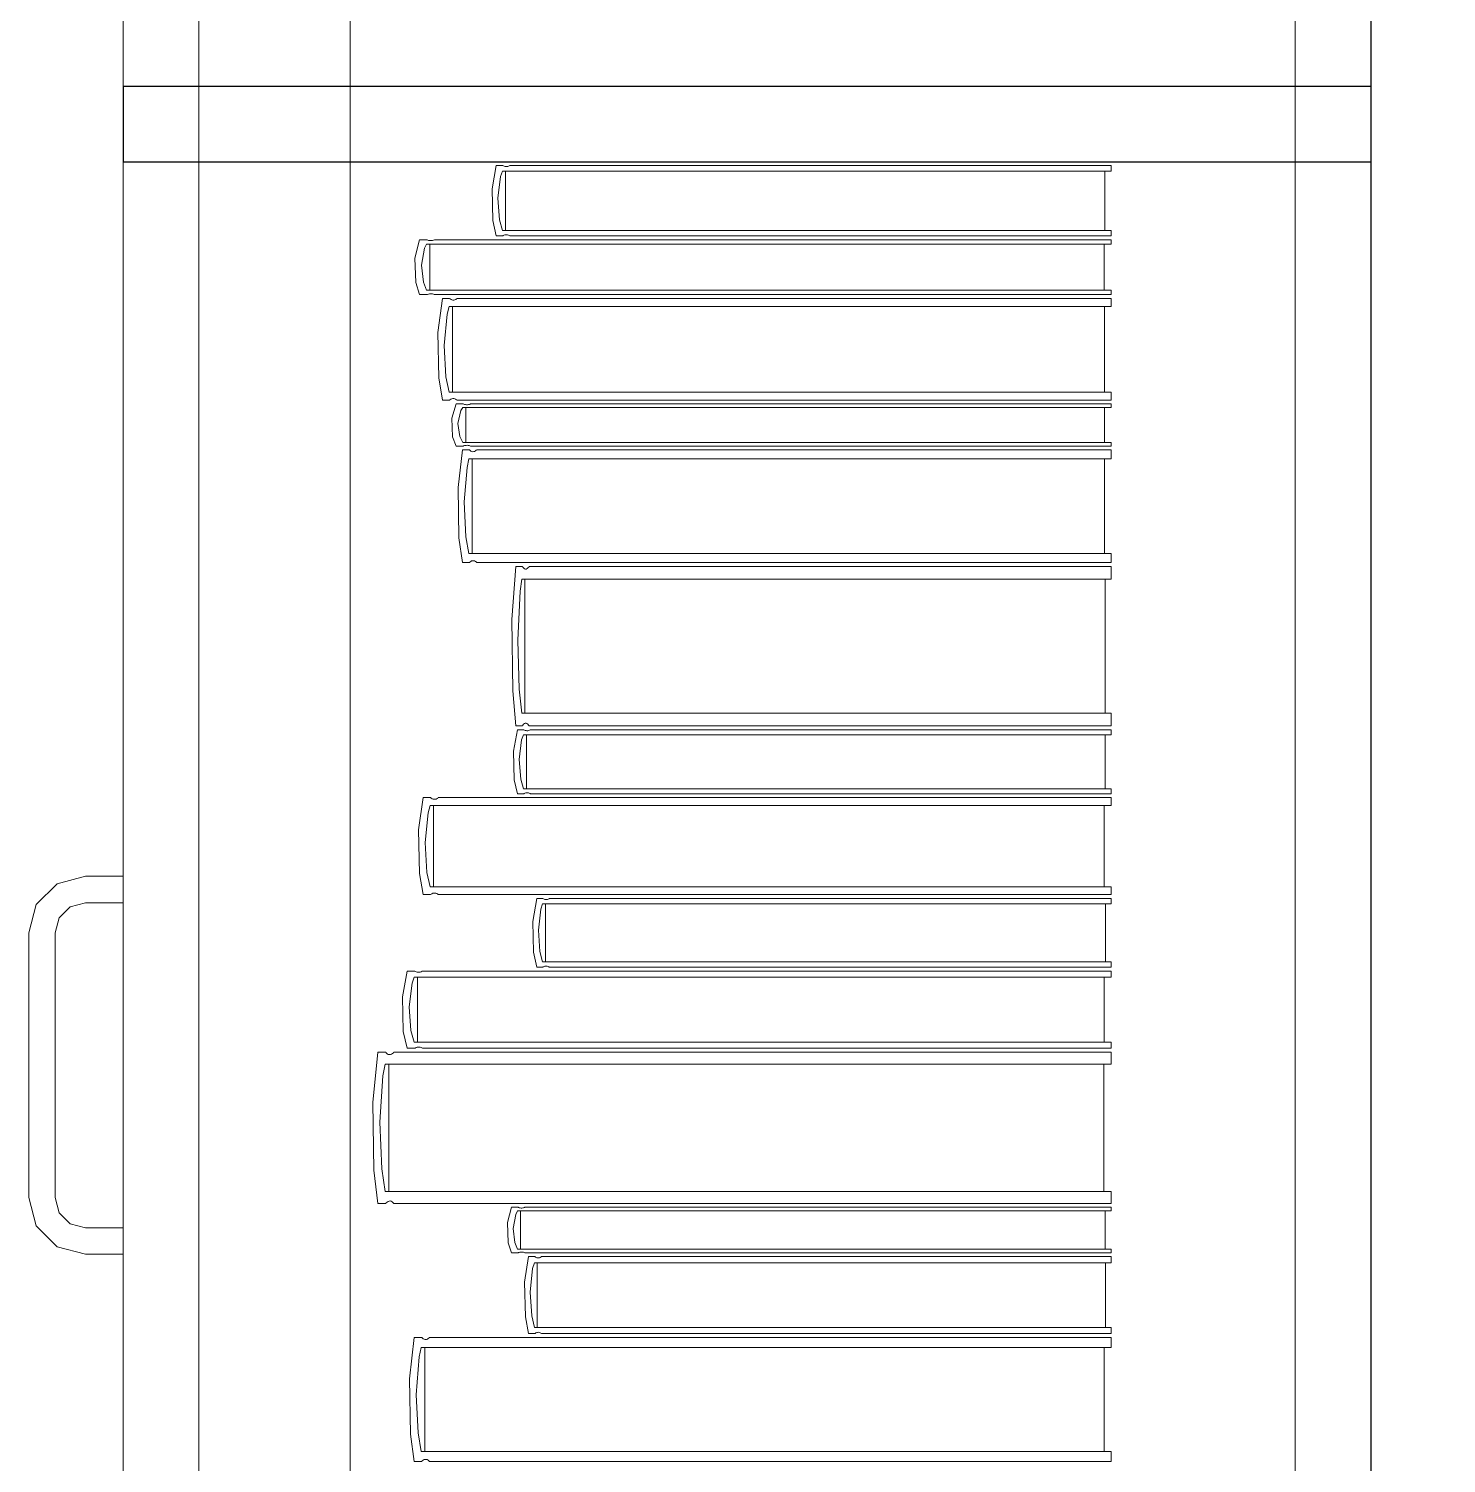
# Model space of a CAD drawing. Header units: inches. Extents: x -38 to 5698, y -33 to 92.
# Drawn here: x 110.856 to 111.231, y 33.8957 to 34.2752 of the extents above; entities that cross this region are included whole.
import ezdxf

# ---------------------------------------------------------------- set-up
doc = ezdxf.new("R2010")
doc.units = ezdxf.units.IN
doc.header["$MEASUREMENT"] = 0
doc.set_wipeout_variables(frame=1)
doc.linetypes.add('Wipeout_Contour', pattern=[1, 0, -1])
doc.layers.add('Interior - Mobiliario', color=7, linetype='Continuous')

msp = doc.modelspace()

# ---------------------------------------------------------------- linework, layer by layer
at = {"layer": 'Interior - Mobiliario', "color": 175, "linetype": 'Continuous', "lineweight": 13}
for p, q in [((110.90096, 33.52), (110.90096, 34.98)), ((111.21096, 34.98), (111.21096, 33.52)), ((110.98076, 34.23609), (110.98008, 34.23038)), ((110.98125, 34.23751), (110.98076, 34.23609)), ((111.1423, 34.23751), (110.98125, 34.23751)), ((110.98206, 34.22184), (110.98206, 34.23751)), ((111.14067, 34.23751), (111.14067, 34.22184)), ((110.97873, 34.22444), (110.97853, 34.23278)), ((110.98008, 34.23038), (110.9805, 34.22464)), ((110.97962, 34.22035), (110.97873, 34.22444)), ((110.9805, 34.22464), (110.98125, 34.22184)), ((110.98139, 34.22035), (110.97962, 34.22035)), ((110.98125, 34.22184), (111.1423, 34.22184)), ((110.98148, 34.22043), (110.98139, 34.22035)), ((110.98168, 34.22054), (110.98148, 34.22043)), ((110.98191, 34.22062), (110.98168, 34.22054)), ((110.98214, 34.22066), (110.98191, 34.22062)), ((110.98238, 34.22066), (110.98214, 34.22066)), ((110.98262, 34.22063), (110.98238, 34.22066)), ((110.98285, 34.22056), (110.98262, 34.22063)), ((110.98306, 34.22045), (110.98285, 34.22056)), ((110.98319, 34.22035), (110.98306, 34.22045)), ((111.1423, 34.22035), (110.98319, 34.22035)), ((111.1423, 34.22184), (111.1423, 34.22035)), ((110.95814, 34.21451), (110.95937, 34.21935)), ((110.95937, 34.21935), (110.96136, 34.21935)), ((110.96066, 34.21709), (110.95989, 34.21264)), ((110.9612, 34.21819), (110.96066, 34.21709)), ((111.1423, 34.21819), (110.9612, 34.21819)), ((110.96136, 34.21935), (110.96151, 34.21928)), ((110.96151, 34.21928), (110.96175, 34.21919)), ((110.96175, 34.21919), (110.962, 34.21914)), ((110.962, 34.21914), (110.96227, 34.21911)), ((110.96211, 34.206), (110.96211, 34.21819)), ((110.96227, 34.21911), (110.96254, 34.21911)), ((110.96254, 34.21911), (110.9628, 34.21915)), ((110.9628, 34.21915), (110.96305, 34.21921)), ((110.96305, 34.21921), (110.96328, 34.2193)), ((110.96328, 34.2193), (110.96338, 34.21935)), ((110.96338, 34.21935), (111.1423, 34.21935)), ((111.14047, 34.21819), (111.14047, 34.206)), ((111.1423, 34.21935), (111.1423, 34.21819)), ((110.95837, 34.20802), (110.95814, 34.21451)), ((110.95989, 34.21264), (110.96036, 34.20817)), ((110.95937, 34.20483), (110.95837, 34.20802)), ((110.96136, 34.20483), (110.95937, 34.20483)), ((110.96036, 34.20817), (110.9612, 34.206)), ((110.9612, 34.206), (111.1423, 34.206)), ((110.96146, 34.20489), (110.96136, 34.20483)), ((110.96169, 34.20498), (110.96146, 34.20489)), ((110.96194, 34.20504), (110.96169, 34.20498)), ((110.96221, 34.20507), (110.96194, 34.20504)), ((110.96248, 34.20508), (110.96221, 34.20507)), ((110.96274, 34.20505), (110.96248, 34.20508)), ((110.963, 34.20499), (110.96274, 34.20505)), ((110.96323, 34.20491), (110.963, 34.20499)), ((110.96338, 34.20483), (110.96323, 34.20491)), ((111.1423, 34.20483), (110.96338, 34.20483)), ((111.1423, 34.206), (111.1423, 34.20483)), ((110.96419, 34.19485), (110.96538, 34.20383)), ((110.96538, 34.20383), (110.9673, 34.20383)), ((110.96715, 34.20168), (110.96663, 34.19964)), ((111.1423, 34.20168), (110.96715, 34.20168)), ((110.9673, 34.20383), (110.96745, 34.20369)), ((110.96745, 34.20369), (110.96768, 34.20354)), ((110.96768, 34.20354), (110.96792, 34.20343)), ((110.96792, 34.20343), (110.96818, 34.20338)), ((110.96803, 34.17906), (110.96803, 34.20168)), ((110.96803, 34.20168), (111.14053, 34.20168)), ((110.96818, 34.20338), (110.96844, 34.20339)), ((110.96844, 34.20339), (110.9687, 34.20345)), ((110.9687, 34.20345), (110.96894, 34.20357)), ((110.96894, 34.20357), (110.96916, 34.20373)), ((110.96916, 34.20373), (110.96926, 34.20383)), ((110.96926, 34.20383), (111.1423, 34.20383)), ((111.14053, 34.20168), (111.14053, 34.17906)), ((111.1423, 34.20383), (111.1423, 34.20168)), ((110.96663, 34.19964), (110.96589, 34.19138)), ((110.96441, 34.18281), (110.96419, 34.19485)), ((110.96589, 34.19138), (110.96634, 34.18309)), ((110.96538, 34.17691), (110.96441, 34.18281)), ((110.96634, 34.18309), (110.96715, 34.17906)), ((110.96715, 34.17906), (111.1423, 34.17906)), ((111.14053, 34.17906), (110.96803, 34.17906)), ((111.1423, 34.17906), (111.1423, 34.17691)), ((110.9673, 34.17691), (110.96538, 34.17691)), ((110.9674, 34.17701), (110.9673, 34.17691)), ((110.96763, 34.17717), (110.9674, 34.17701)), ((110.96787, 34.17729), (110.96763, 34.17717)), ((110.96812, 34.17735), (110.96787, 34.17729)), ((110.96787, 34.1722), (110.96903, 34.17591)), ((110.96839, 34.17736), (110.96812, 34.17735)), ((110.96864, 34.17731), (110.96839, 34.17736)), ((110.96889, 34.1772), (110.96864, 34.17731)), ((110.96912, 34.17705), (110.96889, 34.1772)), ((110.96903, 34.17591), (110.97091, 34.17591)), ((110.96926, 34.17691), (110.96912, 34.17705)), ((111.1423, 34.17691), (110.96926, 34.17691)), ((110.97025, 34.17417), (110.96952, 34.17077)), ((110.97076, 34.17502), (110.97025, 34.17417)), ((111.1423, 34.17502), (110.97076, 34.17502)), ((110.97091, 34.17591), (110.97106, 34.17585)), ((110.97106, 34.17585), (110.97128, 34.17578)), ((110.97128, 34.17578), (110.97152, 34.17574)), ((110.97152, 34.17574), (110.97177, 34.17572)), ((110.97163, 34.16568), (110.97163, 34.17502)), ((110.97177, 34.17572), (110.97203, 34.17572)), ((110.97203, 34.17572), (110.97228, 34.17575)), ((110.97228, 34.17575), (110.97252, 34.1758)), ((110.97252, 34.1758), (110.97274, 34.17586)), ((110.97274, 34.17586), (110.97283, 34.17591)), ((110.97283, 34.17591), (111.1423, 34.17591)), ((111.14057, 34.17502), (111.14057, 34.16568)), ((111.1423, 34.17591), (111.1423, 34.17502)), ((110.96808, 34.16723), (110.96787, 34.1722)), ((110.96952, 34.17077), (110.96997, 34.16734)), ((110.96903, 34.16479), (110.96808, 34.16723)), ((110.96997, 34.16734), (110.97076, 34.16568)), ((110.97091, 34.16479), (110.96903, 34.16479)), ((110.96955, 34.15384), (110.9707, 34.16379)), ((110.9707, 34.16379), (110.97257, 34.16379)), ((110.97076, 34.16568), (111.1423, 34.16568)), ((110.97101, 34.16483), (110.97091, 34.16479)), ((110.97123, 34.1649), (110.97101, 34.16483)), ((110.97147, 34.16495), (110.97123, 34.1649)), ((110.97172, 34.16497), (110.97147, 34.16495)), ((110.97197, 34.16498), (110.97172, 34.16497)), ((110.97222, 34.16496), (110.97197, 34.16498)), ((110.97247, 34.16491), (110.97222, 34.16496)), ((110.97269, 34.16485), (110.97247, 34.16491)), ((110.97257, 34.16379), (110.97271, 34.16363)), ((110.97283, 34.16479), (110.97269, 34.16485)), ((110.97271, 34.16363), (110.97293, 34.16346)), ((111.1423, 34.16479), (110.97283, 34.16479)), ((110.97293, 34.16346), (110.97317, 34.16335)), ((110.97317, 34.16335), (110.97342, 34.16329)), ((110.97342, 34.16329), (110.97367, 34.1633)), ((110.97367, 34.1633), (110.97392, 34.16337)), ((110.97392, 34.16337), (110.97416, 34.16349)), ((110.97416, 34.16349), (110.97437, 34.16368)), ((110.97437, 34.16368), (110.97447, 34.16379)), ((110.97447, 34.16379), (111.1423, 34.16379)), ((111.1423, 34.16568), (111.1423, 34.16479)), ((111.1423, 34.16379), (111.1423, 34.1614)), ((110.97191, 34.15914), (110.97119, 34.14999)), ((110.97242, 34.1614), (110.97191, 34.15914)), ((111.1423, 34.1614), (110.97242, 34.1614)), ((110.97328, 34.13634), (110.97328, 34.1614)), ((111.14058, 34.1614), (111.14058, 34.13634)), ((110.96976, 34.1405), (110.96955, 34.15384)), ((110.97119, 34.14999), (110.97163, 34.14081)), ((110.9707, 34.13396), (110.96976, 34.1405)), ((110.97163, 34.14081), (110.97242, 34.13634)), ((110.97242, 34.13634), (111.1423, 34.13634)), ((111.1423, 34.13634), (111.1423, 34.13396)), ((110.97257, 34.13396), (110.9707, 34.13396)), ((110.97266, 34.13407), (110.97257, 34.13396)), ((110.97288, 34.13425), (110.97266, 34.13407)), ((110.97312, 34.13438), (110.97288, 34.13425)), ((110.97336, 34.13445), (110.97312, 34.13438)), ((110.97362, 34.13446), (110.97336, 34.13445)), ((110.97387, 34.1344), (110.97362, 34.13446)), ((110.97411, 34.13429), (110.97387, 34.1344)), ((110.97433, 34.13412), (110.97411, 34.13429)), ((110.97447, 34.13396), (110.97433, 34.13412)), ((111.1423, 34.13396), (110.97447, 34.13396)), ((110.9838, 34.11889), (110.98486, 34.13296)), ((110.98486, 34.13296), (110.98657, 34.13296)), ((110.98657, 34.13296), (110.9867, 34.13273)), ((110.9867, 34.13273), (110.98691, 34.13249)), ((110.98691, 34.13249), (110.98712, 34.13233)), ((110.98781, 34.13236), (110.98803, 34.13254)), ((110.98803, 34.13254), (110.98823, 34.13279)), ((110.98823, 34.13279), (110.98832, 34.13296)), ((110.98832, 34.13296), (111.1423, 34.13296)), ((111.1423, 34.13296), (111.1423, 34.12958)), ((110.98644, 34.12958), (110.98597, 34.12638)), ((111.1423, 34.12958), (110.98644, 34.12958)), ((110.98712, 34.13233), (110.98735, 34.13225)), ((110.98722, 34.09414), (110.98722, 34.12958)), ((110.98735, 34.13225), (110.98759, 34.13226)), ((110.98759, 34.13226), (110.98781, 34.13236)), ((111.14073, 34.12958), (111.14073, 34.09414)), ((110.98597, 34.12638), (110.98531, 34.11344)), ((110.984, 34.10002), (110.9838, 34.11889)), ((110.98531, 34.11344), (110.98571, 34.10046)), ((110.98486, 34.09076), (110.984, 34.10002)), ((110.98571, 34.10046), (110.98644, 34.09414)), ((110.98657, 34.09076), (110.98486, 34.09076)), ((110.98644, 34.09414), (111.1423, 34.09414)), ((110.98666, 34.09093), (110.98657, 34.09076)), ((110.98686, 34.09118), (110.98666, 34.09093)), ((110.98708, 34.09136), (110.98686, 34.09118)), ((110.9873, 34.09146), (110.98708, 34.09136)), ((110.98754, 34.09147), (110.9873, 34.09146)), ((110.98776, 34.09139), (110.98754, 34.09147)), ((110.98798, 34.09123), (110.98776, 34.09139)), ((110.98819, 34.09099), (110.98798, 34.09123)), ((110.98832, 34.09076), (110.98819, 34.09099)), ((111.1423, 34.09076), (110.98832, 34.09076)), ((111.1423, 34.09414), (111.1423, 34.09076)), ((110.98419, 34.0841), (110.98525, 34.08976)), ((110.98525, 34.08976), (110.98695, 34.08976)), ((110.98635, 34.08712), (110.9857, 34.08191)), ((110.98682, 34.0884), (110.98635, 34.08712)), ((111.1423, 34.0884), (110.98682, 34.0884)), ((110.98695, 34.08976), (110.98708, 34.08967)), ((110.98708, 34.08967), (110.98729, 34.08958)), ((110.98729, 34.08958), (110.98751, 34.08951)), ((110.98751, 34.08951), (110.98773, 34.08948)), ((110.9876, 34.07414), (110.9876, 34.0884)), ((110.98773, 34.08948), (110.98797, 34.08948)), ((110.98797, 34.08948), (110.98819, 34.08952)), ((110.98819, 34.08952), (110.98841, 34.08959)), ((110.98841, 34.08959), (110.98861, 34.0897)), ((110.98861, 34.0897), (110.98869, 34.08976)), ((110.98869, 34.08976), (111.1423, 34.08976)), ((111.14073, 34.0884), (111.14073, 34.07414)), ((111.1423, 34.08976), (111.1423, 34.0884)), ((110.98439, 34.07651), (110.98419, 34.0841)), ((110.9857, 34.08191), (110.9861, 34.07668)), ((110.98525, 34.07278), (110.98439, 34.07651)), ((110.9861, 34.07668), (110.98682, 34.07414)), ((110.95909, 34.06323), (110.96031, 34.07178)), ((110.96031, 34.07178), (110.96229, 34.07178)), ((110.96229, 34.07178), (110.96244, 34.07164)), ((110.96244, 34.07164), (110.96268, 34.0715)), ((110.96398, 34.07153), (110.96421, 34.07168)), ((110.96421, 34.07168), (110.96431, 34.07178)), ((110.96431, 34.07178), (111.1423, 34.07178)), ((110.98695, 34.07278), (110.98525, 34.07278)), ((110.98682, 34.07414), (111.1423, 34.07414)), ((110.98704, 34.07285), (110.98695, 34.07278)), ((110.98724, 34.07295), (110.98704, 34.07285)), ((110.98746, 34.07302), (110.98724, 34.07295)), ((110.98768, 34.07306), (110.98746, 34.07302)), ((110.98791, 34.07307), (110.98768, 34.07306)), ((110.98814, 34.07303), (110.98791, 34.07307)), ((110.98836, 34.07297), (110.98814, 34.07303)), ((110.98857, 34.07287), (110.98836, 34.07297)), ((110.98869, 34.07278), (110.98857, 34.07287)), ((111.1423, 34.07278), (110.98869, 34.07278)), ((111.1423, 34.07414), (111.1423, 34.07278)), ((111.1423, 34.07178), (111.1423, 34.06973)), ((110.96213, 34.06973), (110.96159, 34.06778)), ((111.1423, 34.06973), (110.96213, 34.06973)), ((110.96268, 34.0715), (110.96293, 34.0714)), ((110.96293, 34.0714), (110.9632, 34.07135)), ((110.96304, 34.04818), (110.96304, 34.06973)), ((110.9632, 34.07135), (110.96346, 34.07136)), ((110.96346, 34.07136), (110.96373, 34.07142)), ((110.96373, 34.07142), (110.96398, 34.07153)), ((111.14048, 34.06973), (111.14048, 34.04818)), ((110.96159, 34.06778), (110.96083, 34.05992)), ((110.95932, 34.05175), (110.95909, 34.06323)), ((110.96083, 34.05992), (110.9613, 34.05202)), ((110.85797, 34.0435), (110.86346, 34.04899)), ((110.86346, 34.04899), (110.87096, 34.051)), ((110.87096, 34.051), (110.88096, 34.051)), ((110.88096, 34.051), (110.88096, 34.044)), ((110.96031, 34.04613), (110.95932, 34.05175)), ((110.9613, 34.05202), (110.96213, 34.04818)), ((110.96229, 34.04613), (110.96031, 34.04613)), ((110.96213, 34.04818), (111.1423, 34.04818)), ((110.96239, 34.04623), (110.96229, 34.04613)), ((110.96262, 34.04638), (110.96239, 34.04623)), ((110.96287, 34.04649), (110.96262, 34.04638)), ((110.96314, 34.04655), (110.96287, 34.04649)), ((110.9634, 34.04656), (110.96314, 34.04655)), ((110.96367, 34.04651), (110.9634, 34.04656)), ((110.96392, 34.04641), (110.96367, 34.04651)), ((110.96416, 34.04627), (110.96392, 34.04641)), ((110.96431, 34.04613), (110.96416, 34.04627)), ((111.1423, 34.04613), (110.96431, 34.04613)), ((110.98933, 34.03906), (110.99035, 34.04513)), ((110.99035, 34.04513), (110.992, 34.04513)), ((110.992, 34.04513), (110.99213, 34.04503)), ((110.9936, 34.04506), (110.99368, 34.04513)), ((110.99368, 34.04513), (111.1423, 34.04513)), ((111.1423, 34.04818), (111.1423, 34.04613)), ((111.1423, 34.04513), (111.1423, 34.04367)), ((110.85596, 34.036), (110.85797, 34.0435)), ((110.86696, 34.04293), (110.86403, 34.04)), ((110.87096, 34.044), (110.86696, 34.04293)), ((110.88096, 34.044), (110.87096, 34.044)), ((110.99142, 34.04229), (110.99078, 34.03671)), ((110.99187, 34.04367), (110.99142, 34.04229)), ((111.1423, 34.04367), (110.99187, 34.04367)), ((110.99213, 34.04503), (110.99232, 34.04493)), ((110.99232, 34.04493), (110.99253, 34.04486)), ((110.99253, 34.04486), (110.99275, 34.04482)), ((110.99263, 34.02839), (110.99263, 34.04367)), ((110.99275, 34.04482), (110.99298, 34.04483)), ((110.99298, 34.04483), (110.9932, 34.04487)), ((110.9932, 34.04487), (110.99341, 34.04495)), ((110.99341, 34.04495), (110.9936, 34.04506)), ((111.14078, 34.04367), (111.14078, 34.02839)), ((110.86403, 34.04), (110.86296, 34.036)), ((110.98952, 34.03092), (110.98933, 34.03906)), ((110.85596, 33.966), (110.85596, 34.036)), ((110.86296, 34.036), (110.86296, 33.966)), ((110.99078, 34.03671), (110.99117, 34.03111)), ((110.99035, 34.02693), (110.98952, 34.03092)), ((110.99117, 34.03111), (110.99187, 34.02839)), ((110.992, 34.02693), (110.99035, 34.02693)), ((110.99187, 34.02839), (111.1423, 34.02839)), ((110.99208, 34.02701), (110.992, 34.02693)), ((110.99228, 34.02712), (110.99208, 34.02701)), ((110.99249, 34.02719), (110.99228, 34.02712)), ((110.9927, 34.02723), (110.99249, 34.02719)), ((110.99293, 34.02724), (110.9927, 34.02723)), ((110.99315, 34.02721), (110.99293, 34.02724)), ((110.99336, 34.02714), (110.99315, 34.02721)), ((110.99356, 34.02703), (110.99336, 34.02714)), ((110.99368, 34.02693), (110.99356, 34.02703)), ((111.1423, 34.02693), (110.99368, 34.02693)), ((111.1423, 34.02839), (111.1423, 34.02693)), ((110.95481, 34.01912), (110.95606, 34.02593)), ((110.95606, 34.02593), (110.95808, 34.02593)), ((110.95737, 34.02275), (110.95659, 34.01648)), ((110.95792, 34.0243), (110.95737, 34.02275)), ((111.1423, 34.0243), (110.95792, 34.0243)), ((110.95808, 34.02593), (110.95824, 34.02583)), ((110.95824, 34.02583), (110.95848, 34.02571)), ((110.95848, 34.02571), (110.95874, 34.02563)), ((110.95874, 34.02563), (110.95901, 34.02559)), ((110.95885, 34.00712), (110.95885, 34.0243)), ((110.95901, 34.02559), (110.95928, 34.0256)), ((110.95928, 34.0256), (110.95955, 34.02564)), ((110.95955, 34.02564), (110.95981, 34.02573)), ((110.95981, 34.02573), (110.96004, 34.02586)), ((110.96004, 34.02586), (110.96015, 34.02593)), ((110.96015, 34.02593), (111.1423, 34.02593)), ((111.14044, 34.0243), (111.14044, 34.00712)), ((111.1423, 34.02593), (111.1423, 34.0243)), ((110.95504, 34.00997), (110.95481, 34.01912)), ((110.95659, 34.01648), (110.95707, 34.01018)), ((110.95606, 34.00549), (110.95504, 34.00997)), ((110.95707, 34.01018), (110.95792, 34.00712)), ((110.94699, 33.99113), (110.94829, 34.00449)), ((110.94829, 34.00449), (110.9504, 34.00449)), ((110.9504, 34.00449), (110.95056, 34.00427)), ((110.95056, 34.00427), (110.95081, 34.00404)), ((110.95081, 34.00404), (110.95108, 34.00389)), ((110.95108, 34.00389), (110.95136, 34.00382)), ((110.95136, 34.00382), (110.95165, 34.00383)), ((110.95165, 34.00383), (110.95193, 34.00392)), ((110.95193, 34.00392), (110.9522, 34.00409)), ((110.9522, 34.00409), (110.95244, 34.00433)), ((110.95244, 34.00433), (110.95255, 34.00449)), ((110.95255, 34.00449), (111.1423, 34.00449)), ((110.95808, 34.00549), (110.95606, 34.00549)), ((110.95792, 34.00712), (111.1423, 34.00712)), ((110.95819, 34.00556), (110.95808, 34.00549)), ((110.95842, 34.00569), (110.95819, 34.00556)), ((110.95868, 34.00578), (110.95842, 34.00569)), ((110.95895, 34.00582), (110.95868, 34.00578)), ((110.95922, 34.00583), (110.95895, 34.00582)), ((110.95949, 34.00579), (110.95922, 34.00583)), ((110.95975, 34.00571), (110.95949, 34.00579)), ((110.95999, 34.00559), (110.95975, 34.00571)), ((110.96015, 34.00549), (110.95999, 34.00559)), ((111.1423, 34.00549), (110.96015, 34.00549)), ((111.1423, 34.00712), (111.1423, 34.00549)), ((111.1423, 34.00449), (111.1423, 34.00128)), ((110.95023, 34.00128), (110.94966, 33.99824)), ((111.1423, 34.00128), (110.95023, 34.00128)), ((110.9512, 33.96764), (110.9512, 34.00128)), ((111.14036, 34.00128), (111.14036, 33.96764)), ((110.94966, 33.99824), (110.94885, 33.98596)), ((110.94723, 33.97322), (110.94699, 33.99113)), ((110.94885, 33.98596), (110.94934, 33.97363)), ((110.94829, 33.96443), (110.94723, 33.97322)), ((110.94934, 33.97363), (110.95023, 33.96764)), ((110.85797, 33.9585), (110.85596, 33.966)), ((110.86296, 33.966), (110.86403, 33.962)), ((110.95023, 33.96764), (111.1423, 33.96764)), ((111.1423, 33.96764), (111.1423, 33.96443)), ((110.86403, 33.962), (110.86696, 33.95907)), ((110.9504, 33.96443), (110.94829, 33.96443)), ((110.95051, 33.96459), (110.9504, 33.96443)), ((110.95075, 33.96483), (110.95051, 33.96459)), ((110.95102, 33.965), (110.95075, 33.96483)), ((110.9513, 33.96509), (110.95102, 33.965)), ((110.95159, 33.9651), (110.9513, 33.96509)), ((110.95187, 33.96503), (110.95159, 33.9651)), ((110.95214, 33.96488), (110.95187, 33.96503)), ((110.95239, 33.96465), (110.95214, 33.96488)), ((110.95255, 33.96443), (110.95239, 33.96465)), ((111.1423, 33.96443), (110.95255, 33.96443)), ((110.98261, 33.95942), (110.98367, 33.96343)), ((110.98367, 33.96343), (110.9854, 33.96343)), ((110.98526, 33.96247), (110.98479, 33.96156)), ((111.1423, 33.96247), (110.98526, 33.96247)), ((110.9854, 33.96343), (110.98553, 33.96337)), ((110.98553, 33.96337), (110.98573, 33.9633)), ((110.98573, 33.9633), (110.98596, 33.96325)), ((110.98596, 33.96325), (110.98619, 33.96323)), ((110.98605, 33.95236), (110.98605, 33.96247)), ((110.98619, 33.96323), (110.98642, 33.96323)), ((110.98642, 33.96323), (110.98665, 33.96326)), ((110.98665, 33.96326), (110.98687, 33.96331)), ((110.98687, 33.96331), (110.98707, 33.96339)), ((110.98707, 33.96339), (110.98716, 33.96343)), ((110.98716, 33.96343), (111.1423, 33.96343)), ((111.14071, 33.96247), (111.14071, 33.95236)), ((111.1423, 33.96343), (111.1423, 33.96247)), ((110.86346, 33.95301), (110.85797, 33.9585)), ((110.86696, 33.95907), (110.87096, 33.958)), ((110.87096, 33.958), (110.88096, 33.958)), ((110.88096, 33.958), (110.88096, 33.951)), ((110.98281, 33.95403), (110.98261, 33.95942)), ((110.98479, 33.96156), (110.98413, 33.95786)), ((110.98413, 33.95786), (110.98453, 33.95416)), ((110.98367, 33.95139), (110.98281, 33.95403)), ((110.98453, 33.95416), (110.98526, 33.95236)), ((110.87096, 33.951), (110.86346, 33.95301)), ((110.88096, 33.951), (110.87096, 33.951)), ((110.9854, 33.95139), (110.98367, 33.95139)), ((110.98526, 33.95236), (111.1423, 33.95236)), ((110.98549, 33.95144), (110.9854, 33.95139)), ((110.98569, 33.95151), (110.98549, 33.95144)), ((110.98591, 33.95156), (110.98569, 33.95151)), ((110.98613, 33.95159), (110.98591, 33.95156)), ((110.98637, 33.95159), (110.98613, 33.95159)), ((110.9866, 33.95157), (110.98637, 33.95159)), ((110.98682, 33.95153), (110.9866, 33.95157)), ((110.98703, 33.95146), (110.98682, 33.95153)), ((110.98716, 33.95139), (110.98703, 33.95146)), ((110.98715, 33.9436), (110.98819, 33.95039)), ((111.1423, 33.95139), (110.98716, 33.95139)), ((110.98819, 33.95039), (110.98986, 33.95039)), ((110.98986, 33.95039), (110.98999, 33.95028)), ((110.98999, 33.95028), (110.99019, 33.95017)), ((110.99129, 33.95019), (110.99148, 33.95031)), ((110.99148, 33.95031), (110.99157, 33.95039)), ((110.99157, 33.95039), (111.1423, 33.95039)), ((111.1423, 33.95236), (111.1423, 33.95139)), ((111.1423, 33.95039), (111.1423, 33.94876)), ((110.98927, 33.94722), (110.98863, 33.94097)), ((110.98973, 33.94876), (110.98927, 33.94722)), ((111.1423, 33.94876), (110.98973, 33.94876)), ((110.99019, 33.95017), (110.9904, 33.95009)), ((110.9904, 33.95009), (110.99063, 33.95005)), ((110.9905, 33.93164), (110.9905, 33.94876)), ((110.99063, 33.95005), (110.99085, 33.95006)), ((110.99085, 33.95006), (110.99108, 33.9501)), ((110.99108, 33.9501), (110.99129, 33.95019)), ((111.14076, 33.94876), (111.14076, 33.93164)), ((110.98734, 33.93448), (110.98715, 33.9436)), ((110.98863, 33.94097), (110.98902, 33.9347)), ((110.98819, 33.93001), (110.98734, 33.93448)), ((110.98902, 33.9347), (110.98973, 33.93164)), ((110.98973, 33.93164), (111.1423, 33.93164)), ((111.1423, 33.93164), (111.1423, 33.93001)), ((110.95672, 33.91808), (110.95796, 33.92901)), ((110.95796, 33.92901), (110.95996, 33.92901)), ((110.95996, 33.92901), (110.96012, 33.92884)), ((110.96012, 33.92884), (110.96035, 33.92865)), ((110.96035, 33.92865), (110.96061, 33.92853)), ((110.96061, 33.92853), (110.96088, 33.92847)), ((110.96088, 33.92847), (110.96115, 33.92847)), ((110.96115, 33.92847), (110.96142, 33.92855)), ((110.96142, 33.92855), (110.96167, 33.92869)), ((110.96167, 33.92869), (110.9619, 33.92889)), ((110.9619, 33.92889), (110.962, 33.92901)), ((110.962, 33.92901), (111.1423, 33.92901)), ((110.98986, 33.93001), (110.98819, 33.93001)), ((110.98995, 33.93009), (110.98986, 33.93001)), ((110.99014, 33.93022), (110.98995, 33.93009)), ((110.99035, 33.9303), (110.99014, 33.93022)), ((110.99058, 33.93035), (110.99035, 33.9303)), ((110.9908, 33.93036), (110.99058, 33.93035)), ((110.99103, 33.93032), (110.9908, 33.93036)), ((110.99124, 33.93024), (110.99103, 33.93032)), ((110.99144, 33.93012), (110.99124, 33.93024)), ((110.99157, 33.93001), (110.99144, 33.93012)), ((111.1423, 33.93001), (110.99157, 33.93001)), ((111.1423, 33.92901), (111.1423, 33.92639)), ((110.95926, 33.9239), (110.95849, 33.91385)), ((110.9598, 33.92639), (110.95926, 33.9239)), ((111.1423, 33.92639), (110.9598, 33.92639)), ((110.96072, 33.89884), (110.96072, 33.92639)), ((111.14046, 33.92639), (111.14046, 33.89884)), ((110.95695, 33.90341), (110.95672, 33.91808)), ((110.95849, 33.91385), (110.95896, 33.90375)), ((110.95796, 33.89622), (110.95695, 33.90341)), ((110.95896, 33.90375), (110.9598, 33.89884)), ((110.9598, 33.89884), (111.1423, 33.89884)), ((111.1423, 33.89884), (111.1423, 33.89622)), ((110.95996, 33.89622), (110.95796, 33.89622)), ((110.96007, 33.89634), (110.95996, 33.89622)), ((110.9603, 33.89654), (110.96007, 33.89634)), ((110.96055, 33.89668), (110.9603, 33.89654)), ((110.96082, 33.89676), (110.96055, 33.89668)), ((110.96109, 33.89676), (110.96082, 33.89676)), ((110.96136, 33.8967), (110.96109, 33.89676)), ((110.96162, 33.89658), (110.96136, 33.8967)), ((110.96185, 33.89639), (110.96162, 33.89658)), ((110.962, 33.89622), (110.96185, 33.89639)), ((111.1423, 33.89622), (110.962, 33.89622))]:
    msp.add_line(p, q, dxfattribs=at)

# ---------------------------------------------------------------- next in the draw order: wipeouts: each hides what was drawn before it
at = {"color": 254, "linetype": 'Wipeout_Contour', "lineweight": 0, "ltscale": 3293.271287}
msp.add_wipeout([(110.88096, 34.24), (111.21096, 34.24), (111.21096, 34.26), (110.88096, 34.26)], dxfattribs=at).dxf.layer = 'Interior - Mobiliario'

# ---------------------------------------------------------------- next in the draw order: linework, layer by layer
at = {"layer": 'Interior - Mobiliario', "color": 175, "linetype": 'Continuous', "lineweight": 13}
for p, q in [((110.88096, 35), (110.88096, 33.5)), ((110.88096, 33.52), (110.88096, 34.98)), ((110.88096, 33.52), (110.88096, 34.98)), ((110.90096, 33.52), (110.90096, 34.98)), ((110.90096, 33.52), (110.90096, 34.98)), ((110.90096, 33.54), (110.90096, 34.96)), ((110.94096, 34.96), (110.94096, 33.54)), ((111.19096, 33.54), (111.19096, 34.96)), ((110.88096, 34.26), (110.88096, 34.619)), ((110.90096, 34.26), (110.90096, 34.619)), ((110.88096, 34.24), (110.88096, 34.26)), ((110.88096, 34.26), (111.21096, 34.26)), ((110.88096, 34.24), (110.88096, 34.26)), ((110.88096, 34.26), (110.90096, 34.26)), ((111.21096, 34.26), (111.21096, 34.24)), ((111.21096, 34.24), (110.88096, 34.24)), ((110.88096, 34.24), (110.88096, 33.881)), ((110.88096, 34.24), (110.90096, 34.24)), ((110.90096, 34.24), (110.90096, 33.881)), ((110.97853, 34.23278), (110.97962, 34.239)), ((110.97962, 34.239), (110.98139, 34.239)), ((110.98139, 34.239), (110.98152, 34.2389)), ((110.98152, 34.2389), (110.98173, 34.23879)), ((110.98173, 34.23879), (110.98196, 34.23872)), ((110.98196, 34.23872), (110.9822, 34.23869)), ((110.9822, 34.23869), (110.98244, 34.23869)), ((110.98244, 34.23869), (110.98267, 34.23874)), ((110.98267, 34.23874), (110.98289, 34.23881)), ((110.98289, 34.23881), (110.9831, 34.23893)), ((110.9831, 34.23893), (110.98319, 34.239)), ((110.98319, 34.239), (111.1423, 34.239)), ((111.1423, 34.239), (111.1423, 34.23751))]:
    msp.add_line(p, q, dxfattribs=at)
at = {"layer": 'Interior - Mobiliario', "color": 175, "linetype": 'Continuous', "lineweight": 30}
for p, q in [((110.88096, 34.26), (111.21096, 34.26)), ((110.88096, 34.26), (110.88096, 34.24)), ((111.21096, 34.26), (111.21096, 34.24)), ((110.88096, 34.24), (111.21096, 34.24))]:
    msp.add_line(p, q, dxfattribs=at)

# ---------------------------------------------------------------- next in the draw order: wipeouts: each hides what was drawn before it
at = {"color": 254, "linetype": 'Wipeout_Contour', "lineweight": 0, "ltscale": 3293.971916}
msp.add_wipeout([(111.21096, 33.52), (111.23096, 33.52), (111.23096, 34.98), (111.21096, 34.98)], dxfattribs=at).dxf.layer = 'Interior - Mobiliario'

# ---------------------------------------------------------------- next in the draw order: linework, layer by layer
at = {"layer": 'Interior - Mobiliario', "color": 175, "linetype": 'Continuous', "lineweight": 30}
msp.add_line((111.21096, 34.98), (111.21096, 33.52), dxfattribs=at)
at = {"layer": 'Interior - Mobiliario', "color": 175, "linetype": 'Continuous', "lineweight": 13}
for p, q in [((111.21096, 33.52), (111.21096, 34.98)), ((111.21096, 34.98), (111.21096, 33.52)), ((111.21096, 34.98), (111.21096, 33.52)), ((111.21096, 34.98), (111.21096, 33.52)), ((110.88096, 34.26), (111.21096, 34.26)), ((111.21096, 34.26), (111.21096, 34.24)), ((111.21096, 34.24), (110.88096, 34.24))]:
    msp.add_line(p, q, dxfattribs=at)

doc.saveas('drawing.dxf')
